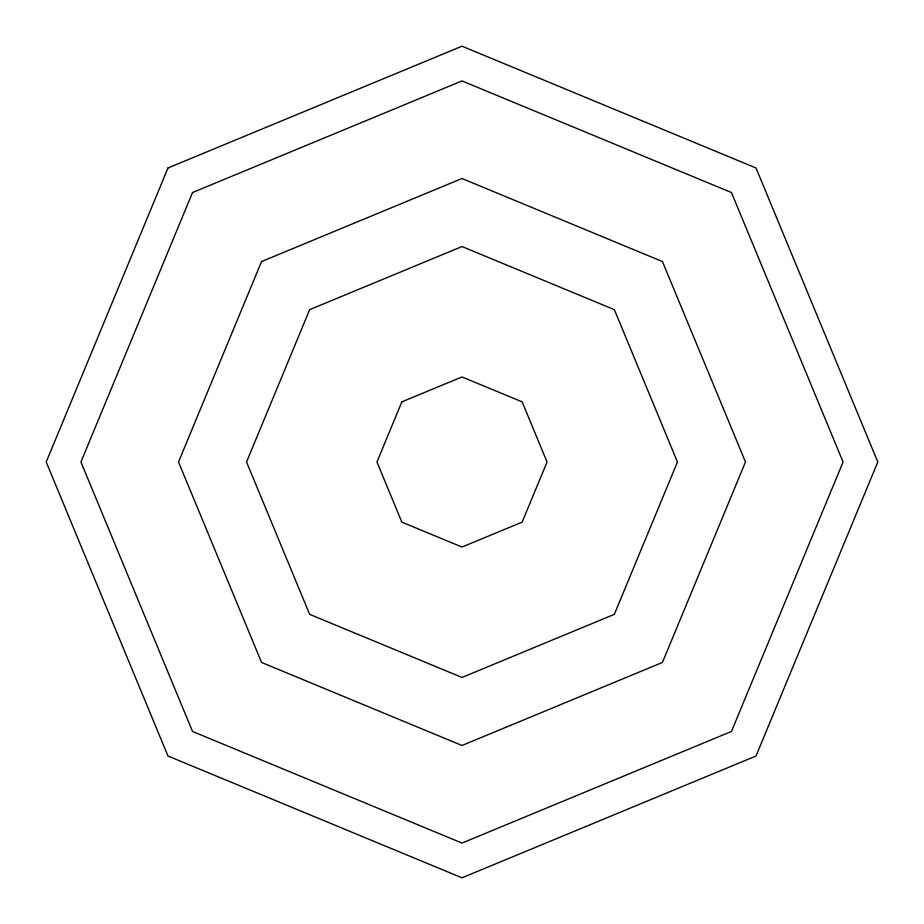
<?xml version="1.0" encoding="UTF-8"?>
<svg xmlns="http://www.w3.org/2000/svg" width="924" height="924" viewBox="0 0 924 924"><rect width="100%" height="100%" fill="white"/><g stroke="black" fill="none" stroke-linecap="round" stroke-linejoin="round"><path stroke-width="1.39" d="M167.983 167.983L46.2 462L167.983 756.017L462 877.8L756.017 756.017L877.8 462L756.017 167.983L462 46.2L167.983 167.983M192.538 192.538L80.931 462L192.538 731.462L462 843.069L731.462 731.462L843.069 462L731.462 192.538L462 80.931L192.538 192.538M261.55 261.55L178.517 462L261.55 662.45L462 745.483L662.45 662.45L745.483 462L662.45 261.55L462 178.517L261.55 261.55M309.656 309.656L246.546 462L309.656 614.345L462 677.454L614.345 614.345L677.454 462L614.345 309.656L462 246.546L309.656 309.656M401.859 401.859L376.957 462L401.859 522.141L462 547.043L522.141 522.141L547.043 462L522.141 401.859L462 376.957L401.859 401.859"/></g></svg>
